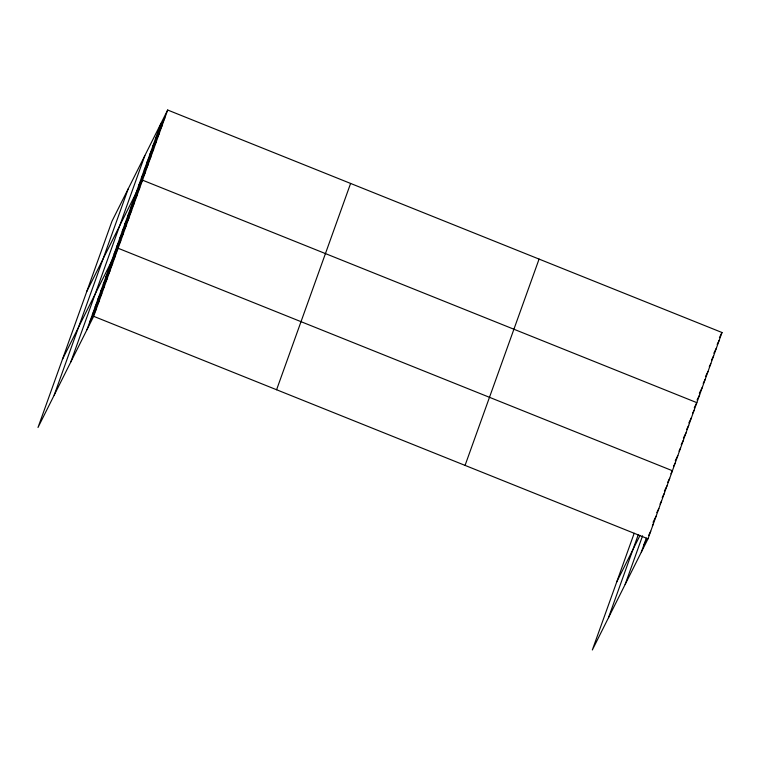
<?xml version="1.0" encoding="UTF-8"?>
<svg xmlns="http://www.w3.org/2000/svg" width="760" height="760" viewBox="0 0 760 760"><rect width="100%" height="100%" fill="white"/><g stroke="black" fill="none" stroke-linecap="round" stroke-linejoin="round"><path stroke-width="1.14" d="M54.159 395.209L128.174 188.907M70.813 361.959L144.827 155.648M86.982 329.678L160.987 123.367M167.675 110.019L112.005 221.179L38 427.49L93.67 316.322L167.675 110.019L722 332.51L647.995 538.821L592.325 649.981L634.192 533.273M276.592 389.747L350.607 183.435M465.063 465.395L539.077 259.084M608.484 617.709L638.333 534.498M625.138 584.45L642.58 535.819M641.307 552.168L646.342 538.128M158.194 131.166L164.882 117.809M155.401 138.957L162.089 125.609M152.599 146.756L159.286 133.399M149.805 154.546L156.493 141.189M147.012 162.336L153.7 148.989M144.21 170.136L150.898 156.778M141.417 177.925L148.105 164.568M138.624 185.725L145.312 172.368M86.849 291.327L142.509 180.158L696.834 402.658L694.26 407.787M133.114 201.077L139.802 187.73M130.397 208.648L137.085 195.291M127.689 216.21L134.377 202.853M124.973 223.773L131.66 210.416M122.255 231.334L128.943 217.987M119.548 238.906L126.236 225.549M116.831 246.468L123.519 233.111M114.114 254.03L120.802 240.673M62.424 359.404L118.094 248.244L672.41 470.734L670.871 473.822M108.689 269.163L115.377 255.806M105.972 276.726L112.66 263.368M103.265 284.287L109.953 270.93M100.548 291.859L107.236 278.502M97.831 299.421L104.519 286.064M95.123 306.983L101.811 293.626M92.406 314.545L99.094 301.197M89.689 322.116L96.377 308.76M719.425 337.649L722 332.51M717.145 344.413L719.207 340.309M713.839 353.238L716.404 348.099M711.55 360.002L713.611 355.889M709.27 366.766L710.818 363.688M705.451 376.618L708.016 371.478M703.171 383.382L705.223 379.278M699.342 393.233L702.43 387.068M697.062 399.998L699.637 394.858M692.578 413.298L694.127 410.219M688.836 422.921L691.41 417.781M686.641 429.457L688.693 425.353M683.411 438.055L685.986 432.915M681.207 444.59L683.269 440.477M679.012 451.126L680.551 448.039M675.269 460.74L677.844 455.61M673.588 466.25L675.127 463.173M616.75 581.903L640.043 535.372M667.641 482.41L669.702 478.296M664.411 490.998L666.986 485.868M662.216 497.543L664.269 493.43M660.012 504.079L661.561 500.992M656.792 512.667L658.844 508.564M653.049 522.291L656.127 516.125M652.394 525.739L653.419 523.688M644.014 544.606L647.102 538.441M648.65 535.363L650.702 531.25M93.67 316.322L647.995 538.821"/></g></svg>
